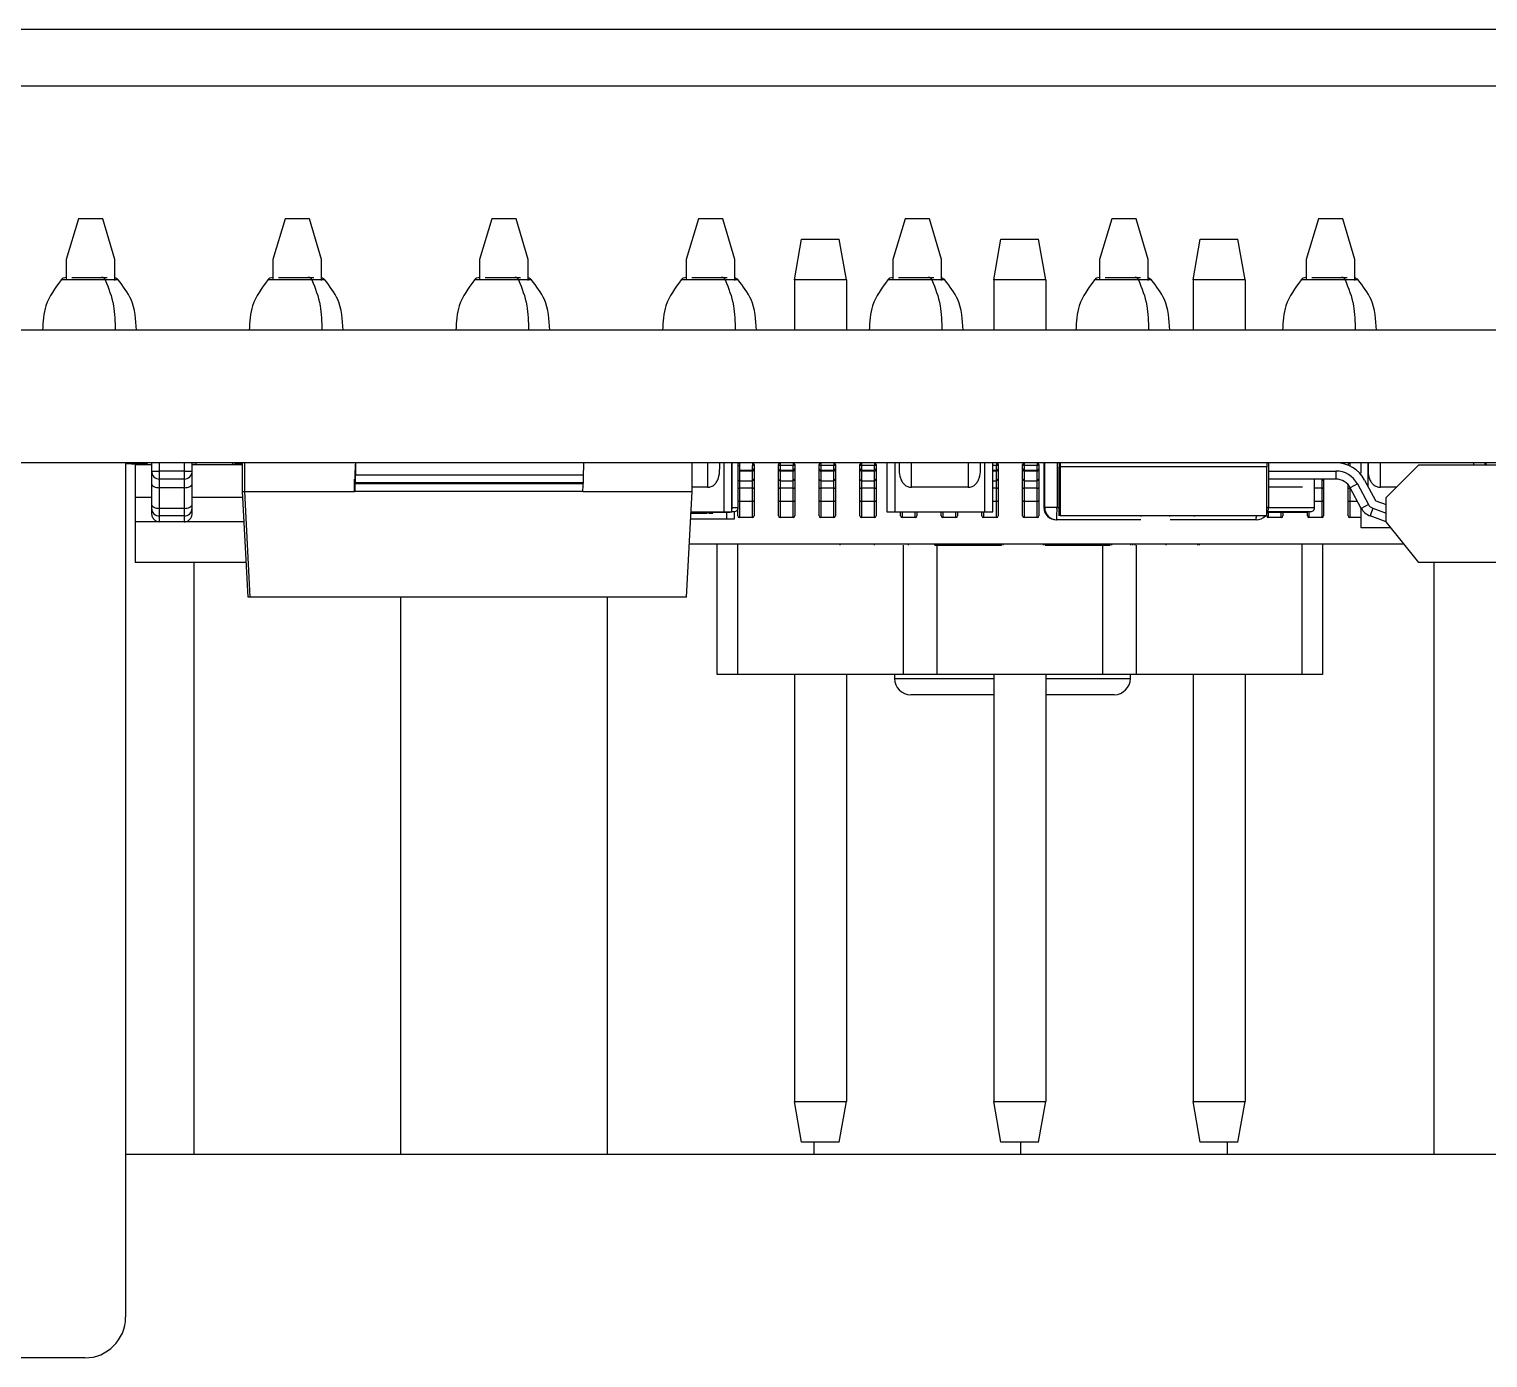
# Model space of a CAD drawing. Header units: millimetres. Extents: x -2889 to 8174, y 2447 to 8478.
# Drawn here: x 2684.75 to 2686.543, y 3457.857 to 3459.49 of the extents above; entities that cross this region are included whole.
import ezdxf

# ---------------------------------------------------------------- set-up
doc = ezdxf.new("R2010")
doc.units = ezdxf.units.MM

msp = doc.modelspace()

# ---------------------------------------------------------------- linework, layer by layer
at = {"color": 7, "linetype": 'Continuous', "lineweight": 25}
for p, q in [((2684.365, 3459.4895), (2689.0625, 3459.4895)), ((2689.0625, 3459.4195), (2684.365, 3459.4195)), ((2684.8107, 3459.2565), (2684.7957, 3459.2065)), ((2684.8407, 3459.2565), (2684.8107, 3459.2565)), ((2684.8557, 3459.2065), (2684.8407, 3459.2565)), ((2685.0647, 3459.2565), (2685.0497, 3459.2065)), ((2685.0947, 3459.2565), (2685.0647, 3459.2565)), ((2685.1097, 3459.2065), (2685.0947, 3459.2565)), ((2685.3187, 3459.2565), (2685.3037, 3459.2065)), ((2685.3487, 3459.2565), (2685.3187, 3459.2565)), ((2685.3637, 3459.2065), (2685.3487, 3459.2565)), ((2685.5727, 3459.2565), (2685.5577, 3459.2065)), ((2685.6027, 3459.2565), (2685.5727, 3459.2565)), ((2685.6177, 3459.2065), (2685.6027, 3459.2565)), ((2685.8267, 3459.2565), (2685.8117, 3459.2065)), ((2685.8567, 3459.2565), (2685.8267, 3459.2565)), ((2685.8717, 3459.2065), (2685.8567, 3459.2565)), ((2686.0807, 3459.2565), (2686.0657, 3459.2065)), ((2686.1107, 3459.2565), (2686.0807, 3459.2565)), ((2686.1257, 3459.2065), (2686.1107, 3459.2565)), ((2686.3347, 3459.2565), (2686.3197, 3459.2065)), ((2686.3647, 3459.2565), (2686.3347, 3459.2565)), ((2686.3797, 3459.2065), (2686.3647, 3459.2565)), ((2685.6907, 3459.1815), (2685.6995, 3459.2315)), ((2685.6995, 3459.2315), (2685.7458, 3459.2315)), ((2685.7547, 3459.1815), (2685.7458, 3459.2315)), ((2685.9357, 3459.1815), (2685.9445, 3459.2315)), ((2685.9445, 3459.2315), (2685.9908, 3459.2315)), ((2685.9997, 3459.1815), (2685.9908, 3459.2315)), ((2686.1807, 3459.1815), (2686.1895, 3459.2315)), ((2686.1895, 3459.2315), (2686.2358, 3459.2315)), ((2686.2447, 3459.1815), (2686.2358, 3459.2315)), ((2684.7957, 3459.2065), (2684.7957, 3459.1827)), ((2684.8557, 3459.1808), (2684.8557, 3459.2065)), ((2685.0497, 3459.2065), (2685.0497, 3459.1827)), ((2685.1097, 3459.1808), (2685.1097, 3459.2065)), ((2685.3037, 3459.2065), (2685.3037, 3459.1827)), ((2685.3637, 3459.1808), (2685.3637, 3459.2065)), ((2685.5577, 3459.2065), (2685.5577, 3459.1827)), ((2685.6177, 3459.1808), (2685.6177, 3459.2065)), ((2685.8117, 3459.2065), (2685.8117, 3459.1827)), ((2685.8717, 3459.1808), (2685.8717, 3459.2065)), ((2686.0657, 3459.2065), (2686.0657, 3459.1827)), ((2686.1257, 3459.1808), (2686.1257, 3459.2065)), ((2686.3197, 3459.2065), (2686.3197, 3459.1827)), ((2686.3797, 3459.1808), (2686.3797, 3459.2065)), ((2684.8027, 3459.1845), (2684.8397, 3459.1845)), ((2684.8397, 3459.1845), (2684.8463, 3459.1845)), ((2685.0567, 3459.1845), (2685.0937, 3459.1845)), ((2685.0937, 3459.1845), (2685.1003, 3459.1845)), ((2685.3107, 3459.1845), (2685.3477, 3459.1845)), ((2685.3477, 3459.1845), (2685.3543, 3459.1845)), ((2685.5647, 3459.1845), (2685.6017, 3459.1845)), ((2685.6017, 3459.1845), (2685.6083, 3459.1845)), ((2685.7547, 3459.1815), (2685.6907, 3459.1815)), ((2685.6907, 3459.1815), (2685.6907, 3459.1195)), ((2685.7547, 3459.1815), (2685.7547, 3459.1195)), ((2685.8187, 3459.1845), (2685.8557, 3459.1845)), ((2685.8557, 3459.1845), (2685.8623, 3459.1845)), ((2685.9997, 3459.1815), (2685.9357, 3459.1815)), ((2685.9357, 3459.1815), (2685.9357, 3459.1195)), ((2685.9997, 3459.1815), (2685.9997, 3459.1195)), ((2686.0727, 3459.1845), (2686.1097, 3459.1845)), ((2686.1097, 3459.1845), (2686.1163, 3459.1845)), ((2686.2447, 3459.1815), (2686.1807, 3459.1815)), ((2686.1807, 3459.1815), (2686.1807, 3459.1195)), ((2686.2447, 3459.1815), (2686.2447, 3459.1195)), ((2686.3267, 3459.1845), (2686.3637, 3459.1845)), ((2686.3637, 3459.1845), (2686.3703, 3459.1845)), ((2688.6387, 3459.1195), (2683.2787, 3459.1195)), ((2684.8687, 3458.9565), (2683.9687, 3458.9565)), ((2684.8687, 3458.9565), (2684.8687, 3457.9065)), ((2686.9217, 3458.9565), (2684.8687, 3458.9565)), ((2684.8762, 3458.9555), (2684.8687, 3458.9555)), ((2684.8762, 3458.9555), (2684.8762, 3458.9565)), ((2684.8762, 3458.9555), (2684.8851, 3458.9555)), ((2684.9006, 3458.954), (2684.8806, 3458.954)), ((2684.8806, 3458.954), (2684.8806, 3458.914)), ((2684.8851, 3458.9555), (2684.8851, 3458.9565)), ((2684.8958, 3458.9555), (2684.8851, 3458.9555)), ((2684.9006, 3458.9565), (2684.9006, 3458.9465)), ((2684.9006, 3458.9465), (2684.9106, 3458.9465)), ((2684.9006, 3458.9465), (2684.9006, 3458.9307)), ((2684.9106, 3458.9465), (2684.9106, 3458.9565)), ((2684.9406, 3458.9465), (2684.9106, 3458.9465)), ((2684.9106, 3458.9365), (2684.9106, 3458.9465)), ((2684.9406, 3458.9565), (2684.9406, 3458.9465)), ((2684.9406, 3458.9465), (2684.9506, 3458.9465)), ((2684.9406, 3458.9465), (2684.9406, 3458.9365)), ((2684.9506, 3458.9465), (2684.9506, 3458.9565)), ((2685.0126, 3458.954), (2684.9506, 3458.954)), ((2684.9506, 3458.9307), (2684.9506, 3458.9465)), ((2684.9527, 3458.9555), (2684.9527, 3458.954)), ((2684.9556, 3458.9555), (2684.9556, 3458.9565)), ((2685.0005, 3458.9555), (2685.0005, 3458.9565)), ((2685.0028, 3458.9555), (2685.0069, 3458.9555)), ((2685.0069, 3458.9555), (2685.0069, 3458.9565)), ((2685.0126, 3458.9555), (2685.0069, 3458.9555)), ((2685.0126, 3458.9215), (2685.0126, 3458.9565)), ((2685.0151, 3458.9215), (2685.0151, 3458.9565)), ((2685.1509, 3458.946), (2685.1509, 3458.9471)), ((2685.5651, 3458.9215), (2685.5651, 3458.9565)), ((2685.6039, 3458.9565), (2685.6039, 3458.8965)), ((2685.6139, 3458.8965), (2685.6139, 3458.9565)), ((2685.6144, 3458.9015), (2685.6144, 3458.9565)), ((2685.6144, 3458.9564), (2685.6144, 3458.9565)), ((2685.6216, 3458.9015), (2685.6216, 3458.9565)), ((2685.6216, 3458.9564), (2685.6216, 3458.9565)), ((2685.6232, 3458.9565), (2685.6232, 3458.9534)), ((2685.6232, 3458.9534), (2685.6232, 3458.9473)), ((2685.6392, 3458.9473), (2685.6232, 3458.9473)), ((2685.6232, 3458.9473), (2685.6232, 3458.9465)), ((2685.6392, 3458.9465), (2685.6232, 3458.9465)), ((2685.6232, 3458.9465), (2685.6232, 3458.9346)), ((2685.6392, 3458.9565), (2685.6392, 3458.9534)), ((2685.6392, 3458.9473), (2685.6392, 3458.9534)), ((2685.6392, 3458.9465), (2685.6392, 3458.9473)), ((2685.6392, 3458.9346), (2685.6392, 3458.9465)), ((2685.6412, 3458.9545), (2685.6412, 3458.9493)), ((2685.6412, 3458.9493), (2685.6412, 3458.9484)), ((2685.6412, 3458.9484), (2685.6412, 3458.9365)), ((2685.6712, 3458.9493), (2685.6712, 3458.9545)), ((2685.6712, 3458.9484), (2685.6712, 3458.9493)), ((2685.6712, 3458.9365), (2685.6712, 3458.9484)), ((2685.6732, 3458.9565), (2685.6732, 3458.9534)), ((2685.6892, 3458.9534), (2685.6732, 3458.9534)), ((2685.6732, 3458.9534), (2685.6732, 3458.9473)), ((2685.6892, 3458.9473), (2685.6732, 3458.9473)), ((2685.6732, 3458.9473), (2685.6732, 3458.9465)), ((2685.6892, 3458.9465), (2685.6732, 3458.9465)), ((2685.6732, 3458.9465), (2685.6732, 3458.9346)), ((2685.6892, 3458.9565), (2685.6892, 3458.9534)), ((2685.6892, 3458.9473), (2685.6892, 3458.9534)), ((2685.6892, 3458.9465), (2685.6892, 3458.9473)), ((2685.6892, 3458.9346), (2685.6892, 3458.9465)), ((2685.6912, 3458.9545), (2685.6912, 3458.9493)), ((2685.6912, 3458.9493), (2685.6912, 3458.9484)), ((2685.6912, 3458.9484), (2685.6912, 3458.9365)), ((2685.7212, 3458.9493), (2685.7212, 3458.9545)), ((2685.7212, 3458.9484), (2685.7212, 3458.9493)), ((2685.7212, 3458.9365), (2685.7212, 3458.9484)), ((2685.7232, 3458.9565), (2685.7232, 3458.9534)), ((2685.7392, 3458.9534), (2685.7232, 3458.9534)), ((2685.7232, 3458.9534), (2685.7232, 3458.9473)), ((2685.7392, 3458.9473), (2685.7232, 3458.9473)), ((2685.7232, 3458.9473), (2685.7232, 3458.9465)), ((2685.7392, 3458.9465), (2685.7232, 3458.9465)), ((2685.7232, 3458.9465), (2685.7232, 3458.9346)), ((2685.7392, 3458.9565), (2685.7392, 3458.9534)), ((2685.7392, 3458.9473), (2685.7392, 3458.9534)), ((2685.7392, 3458.9465), (2685.7392, 3458.9473)), ((2685.7392, 3458.9346), (2685.7392, 3458.9465)), ((2685.7412, 3458.9545), (2685.7412, 3458.9493)), ((2685.7412, 3458.9493), (2685.7412, 3458.9484)), ((2685.7412, 3458.9484), (2685.7412, 3458.9365)), ((2685.7712, 3458.9493), (2685.7712, 3458.9545)), ((2685.7712, 3458.9484), (2685.7712, 3458.9493)), ((2685.7712, 3458.9365), (2685.7712, 3458.9484)), ((2685.7732, 3458.9565), (2685.7732, 3458.9534)), ((2685.7892, 3458.9534), (2685.7732, 3458.9534)), ((2685.7732, 3458.9534), (2685.7732, 3458.9473)), ((2685.7892, 3458.9473), (2685.7732, 3458.9473)), ((2685.7732, 3458.9473), (2685.7732, 3458.9465)), ((2685.7892, 3458.9465), (2685.7732, 3458.9465)), ((2685.7732, 3458.9465), (2685.7732, 3458.9346)), ((2685.7892, 3458.9565), (2685.7892, 3458.9534)), ((2685.7892, 3458.9473), (2685.7892, 3458.9534)), ((2685.7892, 3458.9465), (2685.7892, 3458.9473)), ((2685.7892, 3458.9346), (2685.7892, 3458.9465)), ((2685.7912, 3458.9545), (2685.7912, 3458.9493)), ((2685.7912, 3458.9493), (2685.7912, 3458.9484)), ((2685.7912, 3458.9484), (2685.7912, 3458.9365)), ((2685.8045, 3458.9565), (2685.8045, 3458.8965)), ((2685.8145, 3458.8965), (2685.8145, 3458.9565)), ((2685.9245, 3458.9565), (2685.9245, 3458.8965)), ((2685.9345, 3458.8965), (2685.9345, 3458.9565)), ((2685.9392, 3458.9473), (2685.9345, 3458.9473)), ((2685.9392, 3458.9565), (2685.9392, 3458.9534)), ((2685.9392, 3458.9473), (2685.9392, 3458.9534)), ((2685.9392, 3458.9465), (2685.9392, 3458.9473)), ((2685.9392, 3458.9346), (2685.9392, 3458.9465)), ((2685.9412, 3458.9545), (2685.9412, 3458.9493)), ((2685.9412, 3458.9493), (2685.9412, 3458.9484)), ((2685.9412, 3458.9484), (2685.9412, 3458.9365)), ((2685.9712, 3458.9493), (2685.9712, 3458.9545)), ((2685.9712, 3458.9484), (2685.9712, 3458.9493)), ((2685.9712, 3458.9365), (2685.9712, 3458.9484)), ((2685.9732, 3458.9565), (2685.9732, 3458.9534)), ((2685.9892, 3458.9534), (2685.9732, 3458.9534)), ((2685.9732, 3458.9534), (2685.9732, 3458.9473)), ((2685.9892, 3458.9473), (2685.9732, 3458.9473)), ((2685.9732, 3458.9473), (2685.9732, 3458.9465)), ((2685.9892, 3458.9465), (2685.9732, 3458.9465)), ((2685.9732, 3458.9465), (2685.9732, 3458.9346)), ((2685.9892, 3458.9565), (2685.9892, 3458.9534)), ((2685.9892, 3458.9473), (2685.9892, 3458.9534)), ((2685.9892, 3458.9465), (2685.9892, 3458.9473)), ((2685.9892, 3458.9346), (2685.9892, 3458.9465)), ((2685.9912, 3458.9545), (2685.9912, 3458.9493)), ((2685.9912, 3458.9493), (2685.9912, 3458.9484)), ((2685.9912, 3458.9484), (2685.9912, 3458.9365)), ((2685.9975, 3458.9565), (2685.9975, 3458.9015)), ((2685.9984, 3458.9015), (2685.9984, 3458.9565)), ((2686.0135, 3458.9565), (2686.0135, 3458.9015)), ((2686.0161, 3458.9565), (2686.0161, 3458.9515)), ((2686.0161, 3458.8915), (2686.0161, 3458.9515)), ((2686.0162, 3458.9515), (2686.0161, 3458.9515)), ((2686.0161, 3458.9515), (2686.0174, 3458.9515)), ((2686.0162, 3458.9515), (2686.0162, 3458.8915)), ((2686.0173, 3458.9515), (2686.0173, 3458.8915)), ((2686.0174, 3458.9515), (2686.0173, 3458.9515)), ((2686.0174, 3458.9565), (2686.0174, 3458.9515)), ((2686.0174, 3458.8915), (2686.0174, 3458.9515)), ((2686.2714, 3458.9515), (2686.0174, 3458.9515)), ((2686.2714, 3458.9565), (2686.2714, 3458.9515)), ((2686.2714, 3458.8915), (2686.2714, 3458.9515)), ((2686.2734, 3458.9565), (2686.2734, 3458.9015)), ((2686.3563, 3458.9465), (2686.3563, 3458.9365)), ((2686.3712, 3458.9537), (2686.3712, 3458.9545)), ((2686.3732, 3458.9565), (2686.3732, 3458.9534)), ((2686.3959, 3458.9273), (2686.3959, 3458.9565)), ((2686.3959, 3458.9564), (2686.3959, 3458.9565)), ((2686.4181, 3458.914), (2686.4581, 3458.954)), ((2686.4581, 3458.954), (2686.6844, 3458.954)), ((2686.5259, 3458.954), (2686.5259, 3458.9565)), ((2686.5259, 3458.9564), (2686.5259, 3458.9565)), ((2686.5412, 3458.9545), (2686.5412, 3458.954)), ((2684.9006, 3458.9307), (2684.9006, 3458.9054)), ((2684.9406, 3458.9365), (2684.9106, 3458.9365)), ((2684.9106, 3458.926), (2684.9106, 3458.9365)), ((2684.9406, 3458.9365), (2684.9406, 3458.926)), ((2684.9506, 3458.9054), (2684.9506, 3458.9307)), ((2685.1501, 3458.9215), (2685.1501, 3458.9365)), ((2685.1501, 3458.9365), (2685.1508, 3458.9365)), ((2685.151, 3458.9321), (2685.151, 3458.931)), ((2685.431, 3458.9321), (2685.151, 3458.9321)), ((2685.151, 3458.931), (2685.431, 3458.931)), ((2685.1517, 3458.9415), (2685.1512, 3458.9415)), ((2685.4316, 3458.9415), (2685.1517, 3458.9415)), ((2685.431, 3458.9321), (2685.431, 3458.931)), ((2685.6232, 3458.9346), (2685.6392, 3458.9346)), ((2685.6232, 3458.9346), (2685.6232, 3458.9254)), ((2685.6392, 3458.9254), (2685.6392, 3458.9346)), ((2685.6412, 3458.9365), (2685.6412, 3458.926)), ((2685.6712, 3458.926), (2685.6712, 3458.9365)), ((2685.6732, 3458.9346), (2685.6892, 3458.9346)), ((2685.6732, 3458.9346), (2685.6732, 3458.9254)), ((2685.6892, 3458.9254), (2685.6892, 3458.9346)), ((2685.6912, 3458.9365), (2685.6912, 3458.926)), ((2685.7212, 3458.926), (2685.7212, 3458.9365)), ((2685.7232, 3458.9346), (2685.7392, 3458.9346)), ((2685.7232, 3458.9346), (2685.7232, 3458.9254)), ((2685.7392, 3458.9254), (2685.7392, 3458.9346)), ((2685.7412, 3458.9365), (2685.7412, 3458.926)), ((2685.7712, 3458.926), (2685.7712, 3458.9365)), ((2685.7732, 3458.9346), (2685.7892, 3458.9346)), ((2685.7732, 3458.9346), (2685.7732, 3458.9254)), ((2685.7892, 3458.9254), (2685.7892, 3458.9346)), ((2685.7912, 3458.9365), (2685.7912, 3458.926)), ((2685.9392, 3458.9254), (2685.9392, 3458.9346)), ((2685.9412, 3458.9365), (2685.9412, 3458.926)), ((2685.9712, 3458.926), (2685.9712, 3458.9365)), ((2685.9732, 3458.9346), (2685.9892, 3458.9346)), ((2685.9732, 3458.9346), (2685.9732, 3458.9254)), ((2685.9892, 3458.9254), (2685.9892, 3458.9346)), ((2685.9912, 3458.9365), (2685.9912, 3458.926)), ((2686.3563, 3458.9365), (2686.2734, 3458.9365)), ((2686.3301, 3458.9015), (2686.3301, 3458.9365)), ((2686.3392, 3458.9254), (2686.3392, 3458.9346)), ((2686.3412, 3458.9365), (2686.3412, 3458.9365)), ((2686.3412, 3458.9365), (2686.3412, 3458.926)), ((2686.3712, 3458.926), (2686.3712, 3458.9299)), ((2686.3827, 3458.9307), (2686.3739, 3458.926)), ((2686.3827, 3458.9307), (2686.3963, 3458.9054)), ((2686.3915, 3458.9354), (2686.4049, 3458.9104)), ((2684.9006, 3458.914), (2684.8806, 3458.914)), ((2684.8806, 3458.914), (2684.8806, 3458.884)), ((2684.9406, 3458.926), (2684.9106, 3458.926)), ((2684.9106, 3458.9006), (2684.9106, 3458.926)), ((2684.9406, 3458.926), (2684.9406, 3458.9006)), ((2685.013, 3458.914), (2684.9506, 3458.914)), ((2685.0126, 3458.9215), (2685.0151, 3458.9215)), ((2685.0195, 3458.7915), (2685.0126, 3458.9215)), ((2685.0218, 3458.7915), (2685.0151, 3458.9215)), ((2685.0151, 3458.9215), (2685.1501, 3458.9215)), ((2685.1509, 3458.9215), (2685.1501, 3458.9215)), ((2685.4308, 3458.9215), (2685.1509, 3458.9215)), ((2685.4308, 3458.9215), (2685.5651, 3458.9215)), ((2685.5582, 3458.7915), (2685.5651, 3458.9215)), ((2685.5839, 3458.9265), (2685.5651, 3458.9265)), ((2685.6392, 3458.9254), (2685.6232, 3458.9254)), ((2685.6232, 3458.9254), (2685.6232, 3458.9095)), ((2685.6392, 3458.9095), (2685.6392, 3458.9254)), ((2685.6412, 3458.926), (2685.6412, 3458.9102)), ((2685.6412, 3458.9102), (2685.6412, 3458.8913)), ((2685.6712, 3458.9102), (2685.6712, 3458.926)), ((2685.6712, 3458.8913), (2685.6712, 3458.9102)), ((2685.6892, 3458.9254), (2685.6732, 3458.9254)), ((2685.6732, 3458.9254), (2685.6732, 3458.9095)), ((2685.6892, 3458.9095), (2685.6892, 3458.9254)), ((2685.6912, 3458.926), (2685.6912, 3458.9102)), ((2685.6912, 3458.9102), (2685.6912, 3458.8913)), ((2685.7212, 3458.9102), (2685.7212, 3458.926)), ((2685.7212, 3458.8913), (2685.7212, 3458.9102)), ((2685.7392, 3458.9254), (2685.7232, 3458.9254)), ((2685.7232, 3458.9254), (2685.7232, 3458.9095)), ((2685.7392, 3458.9095), (2685.7392, 3458.9254)), ((2685.7412, 3458.926), (2685.7412, 3458.9102)), ((2685.7412, 3458.9102), (2685.7412, 3458.8913)), ((2685.7712, 3458.9102), (2685.7712, 3458.926)), ((2685.7712, 3458.8913), (2685.7712, 3458.9102)), ((2685.7892, 3458.9254), (2685.7732, 3458.9254)), ((2685.7732, 3458.9254), (2685.7732, 3458.9095)), ((2685.7892, 3458.9095), (2685.7892, 3458.9254)), ((2685.7912, 3458.926), (2685.7912, 3458.9102)), ((2685.7912, 3458.9102), (2685.7912, 3458.8913)), ((2685.9045, 3458.9265), (2685.8345, 3458.9265)), ((2685.9392, 3458.9095), (2685.9392, 3458.9254)), ((2685.9412, 3458.926), (2685.9412, 3458.9102)), ((2685.9412, 3458.9102), (2685.9412, 3458.8913)), ((2685.9712, 3458.9102), (2685.9712, 3458.926)), ((2685.9712, 3458.8913), (2685.9712, 3458.9102)), ((2685.9892, 3458.9254), (2685.9732, 3458.9254)), ((2685.9732, 3458.9254), (2685.9732, 3458.9095)), ((2685.9892, 3458.9095), (2685.9892, 3458.9254)), ((2685.9912, 3458.926), (2685.9912, 3458.9102)), ((2685.9912, 3458.9102), (2685.9912, 3458.8913)), ((2686.3151, 3458.9265), (2686.2734, 3458.9265)), ((2686.3392, 3458.9095), (2686.3392, 3458.9254)), ((2686.3412, 3458.926), (2686.3412, 3458.9102)), ((2686.3412, 3458.9102), (2686.3412, 3458.8913)), ((2686.3712, 3458.9102), (2686.3712, 3458.926)), ((2686.3712, 3458.8913), (2686.3712, 3458.9102)), ((2686.3732, 3458.9254), (2686.3732, 3458.9095)), ((2686.3875, 3458.9006), (2686.3739, 3458.926)), ((2686.4055, 3458.9099), (2686.4181, 3458.9053)), ((2686.4306, 3458.9265), (2686.4109, 3458.9265)), ((2686.4181, 3458.884), (2686.4181, 3458.914)), ((2684.9006, 3458.9054), (2684.9006, 3458.9007)), ((2684.9006, 3458.9007), (2684.9006, 3458.8947)), ((2684.9406, 3458.9006), (2684.9106, 3458.9006)), ((2684.9106, 3458.8913), (2684.9106, 3458.9006)), ((2684.9406, 3458.9006), (2684.9406, 3458.8913)), ((2684.9506, 3458.9007), (2684.9506, 3458.9054)), ((2684.9506, 3458.8947), (2684.9506, 3458.9007)), ((2685.5637, 3458.8965), (2685.6039, 3458.8965)), ((2685.6044, 3458.8955), (2685.5637, 3458.8955)), ((2685.5835, 3458.8945), (2685.5835, 3458.8955)), ((2685.5907, 3458.8945), (2685.5907, 3458.8955)), ((2685.6039, 3458.8965), (2685.6139, 3458.8965)), ((2685.6044, 3458.8955), (2685.6044, 3458.8965)), ((2685.6116, 3458.8955), (2685.6044, 3458.8955)), ((2685.6116, 3458.8955), (2685.6116, 3458.8965)), ((2685.6166, 3458.8965), (2685.6139, 3458.8965)), ((2685.6172, 3458.8879), (2685.6172, 3458.8967)), ((2685.6212, 3458.8913), (2685.6212, 3458.8994)), ((2685.6232, 3458.9095), (2685.6392, 3458.9095)), ((2685.6232, 3458.9095), (2685.6232, 3458.8893)), ((2685.6392, 3458.8893), (2685.6392, 3458.9095)), ((2685.6732, 3458.9095), (2685.6892, 3458.9095)), ((2685.6732, 3458.9095), (2685.6732, 3458.8893)), ((2685.6892, 3458.8893), (2685.6892, 3458.9095)), ((2685.7232, 3458.9095), (2685.7392, 3458.9095)), ((2685.7232, 3458.9095), (2685.7232, 3458.8893)), ((2685.7392, 3458.8893), (2685.7392, 3458.9095)), ((2685.7732, 3458.9095), (2685.7892, 3458.9095)), ((2685.7732, 3458.9095), (2685.7732, 3458.8893)), ((2685.7892, 3458.8893), (2685.7892, 3458.9095)), ((2685.8045, 3458.8965), (2685.8145, 3458.8965)), ((2685.8145, 3458.8965), (2685.9245, 3458.8965)), ((2685.8212, 3458.8913), (2685.8212, 3458.8965)), ((2685.8412, 3458.8965), (2685.8412, 3458.8913)), ((2685.8712, 3458.8913), (2685.8712, 3458.8965)), ((2685.8912, 3458.8965), (2685.8912, 3458.8913)), ((2685.9212, 3458.8913), (2685.9212, 3458.8965)), ((2685.9245, 3458.8965), (2685.9345, 3458.8965)), ((2685.9392, 3458.8893), (2685.9392, 3458.9095)), ((2685.9732, 3458.9095), (2685.9892, 3458.9095)), ((2685.9732, 3458.9095), (2685.9732, 3458.8893)), ((2685.9892, 3458.8893), (2685.9892, 3458.9095)), ((2685.9975, 3458.9015), (2685.9984, 3458.9015)), ((2686.0135, 3458.9015), (2685.9984, 3458.9015)), ((2686.3201, 3458.8955), (2686.2722, 3458.8955)), ((2686.3251, 3458.8965), (2686.2725, 3458.8965)), ((2686.2912, 3458.8955), (2686.2912, 3458.8913)), ((2686.3201, 3458.8955), (2686.3201, 3458.8965)), ((2686.3212, 3458.8913), (2686.3212, 3458.8965)), ((2686.3392, 3458.8893), (2686.3392, 3458.9095)), ((2686.3732, 3458.9095), (2686.3732, 3458.8893)), ((2686.3872, 3458.8765), (2686.3872, 3458.9011)), ((2686.3963, 3458.9054), (2686.3875, 3458.9006)), ((2686.4017, 3458.9007), (2686.3983, 3458.8913)), ((2686.4017, 3458.9007), (2686.4181, 3458.8947)), ((2685.0146, 3458.884), (2684.8806, 3458.884)), ((2684.8806, 3458.884), (2684.8806, 3458.834)), ((2684.9406, 3458.8913), (2684.9106, 3458.8913)), ((2684.9106, 3458.884), (2684.9106, 3458.8913)), ((2684.9406, 3458.884), (2684.9106, 3458.884)), ((2684.9406, 3458.8913), (2684.9406, 3458.884)), ((2685.5633, 3458.8879), (2685.6072, 3458.8879)), ((2685.6072, 3458.8879), (2685.6172, 3458.8879)), ((2685.6392, 3458.8893), (2685.6232, 3458.8893)), ((2685.6892, 3458.8893), (2685.6732, 3458.8893)), ((2685.7392, 3458.8893), (2685.7232, 3458.8893)), ((2685.7892, 3458.8893), (2685.7732, 3458.8893)), ((2685.8392, 3458.8893), (2685.8232, 3458.8893)), ((2685.8892, 3458.8893), (2685.8732, 3458.8893)), ((2685.9392, 3458.8893), (2685.9232, 3458.8893)), ((2685.9892, 3458.8893), (2685.9732, 3458.8893)), ((2686.0134, 3458.8865), (2686.0125, 3458.8865)), ((2686.1167, 3458.8865), (2686.0134, 3458.8865)), ((2686.0162, 3458.8915), (2686.0161, 3458.8915)), ((2686.0174, 3458.8915), (2686.0173, 3458.8915)), ((2686.2714, 3458.8915), (2686.0174, 3458.8915)), ((2686.117, 3458.8905), (2686.117, 3458.8915)), ((2686.1522, 3458.8905), (2686.1522, 3458.8915)), ((2686.2584, 3458.8865), (2686.1524, 3458.8865)), ((2686.1824, 3458.8905), (2686.1824, 3458.8915)), ((2686.2712, 3458.8913), (2686.2712, 3458.8915)), ((2686.2892, 3458.8893), (2686.2732, 3458.8893)), ((2686.3392, 3458.8893), (2686.3232, 3458.8893)), ((2686.3872, 3458.8893), (2686.3732, 3458.8893)), ((2686.4241, 3458.8765), (2686.3872, 3458.8765)), ((2686.4181, 3458.884), (2686.3983, 3458.8913)), ((2686.4581, 3458.834), (2686.4181, 3458.884)), ((2686.4401, 3458.8565), (2685.5616, 3458.8565)), ((2685.5957, 3458.6965), (2685.5957, 3458.8565)), ((2685.6207, 3458.8565), (2685.6207, 3458.6965)), ((2685.747, 3458.8555), (2685.747, 3458.8565)), ((2685.7891, 3458.8555), (2685.7891, 3458.8565)), ((2685.8311, 3458.8555), (2685.8311, 3458.8565)), ((2685.8633, 3458.8555), (2685.8633, 3458.8565)), ((2685.8653, 3458.8555), (2685.8653, 3458.8565)), ((2685.9453, 3458.8555), (2685.9453, 3458.8565)), ((2685.9474, 3458.8555), (2685.9474, 3458.8565)), ((2685.9968, 3458.8555), (2685.9968, 3458.8565)), ((2685.9988, 3458.8555), (2685.9988, 3458.8565)), ((2686.007, 3458.8555), (2686.007, 3458.8565)), ((2686.0317, 3458.8555), (2686.0317, 3458.8565)), ((2686.0399, 3458.8555), (2686.0399, 3458.8565)), ((2686.0788, 3458.8555), (2686.0788, 3458.8565)), ((2686.0809, 3458.8555), (2686.0809, 3458.8565)), ((2686.1044, 3458.8555), (2686.1044, 3458.8565)), ((2686.1065, 3458.8555), (2686.1065, 3458.8565)), ((2686.1094, 3458.8555), (2686.1094, 3458.8565)), ((2686.1475, 3458.8555), (2686.1475, 3458.8565)), ((2686.1865, 3458.8555), (2686.1865, 3458.8565)), ((2686.1885, 3458.8555), (2686.1885, 3458.8565)), ((2686.3147, 3458.6965), (2686.3147, 3458.8565)), ((2686.3397, 3458.8565), (2686.3397, 3458.6965)), ((2685.8247, 3458.6965), (2685.8247, 3458.8555)), ((2685.8633, 3458.8555), (2685.8653, 3458.8555)), ((2685.8653, 3458.8555), (2685.9453, 3458.8555)), ((2685.8657, 3458.8555), (2685.8657, 3458.6965)), ((2685.9988, 3458.8555), (2686.007, 3458.8555)), ((2686.007, 3458.8555), (2686.0317, 3458.8555)), ((2686.0317, 3458.8555), (2686.0399, 3458.8555)), ((2686.0399, 3458.8555), (2686.0788, 3458.8555)), ((2686.0697, 3458.6965), (2686.0697, 3458.8555)), ((2686.1107, 3458.8555), (2686.1107, 3458.6965)), ((2685.0172, 3458.834), (2684.8806, 3458.834)), ((2684.9527, 3458.834), (2684.9527, 3458.1065)), ((2686.7447, 3458.834), (2686.4581, 3458.834)), ((2686.4767, 3458.834), (2686.4767, 3458.1065)), ((2685.0218, 3458.7915), (2685.0195, 3458.7915)), ((2685.5582, 3458.7915), (2685.0218, 3458.7915)), ((2685.2067, 3458.7915), (2685.2067, 3458.1065)), ((2685.4607, 3458.7915), (2685.4607, 3458.1065)), ((2685.6207, 3458.6965), (2685.5957, 3458.6965)), ((2685.8247, 3458.6965), (2685.6207, 3458.6965)), ((2685.6907, 3458.6965), (2685.6907, 3458.1715)), ((2685.7547, 3458.6965), (2685.7547, 3458.1715)), ((2685.8137, 3458.6965), (2685.8137, 3458.6915)), ((2685.8452, 3458.6965), (2685.8247, 3458.6965)), ((2685.8657, 3458.6965), (2685.8452, 3458.6965)), ((2686.0697, 3458.6965), (2685.8657, 3458.6965)), ((2685.9357, 3458.6965), (2685.9357, 3458.1715)), ((2685.9997, 3458.6965), (2685.9997, 3458.1715)), ((2686.0902, 3458.6965), (2686.0697, 3458.6965)), ((2686.1107, 3458.6965), (2686.0902, 3458.6965)), ((2686.1037, 3458.6915), (2686.1037, 3458.6965)), ((2686.3147, 3458.6965), (2686.1107, 3458.6965)), ((2686.1807, 3458.6965), (2686.1807, 3458.1715)), ((2686.2447, 3458.6965), (2686.2447, 3458.1715)), ((2686.3397, 3458.6965), (2686.3147, 3458.6965)), ((2685.9357, 3458.6715), (2685.8337, 3458.6715)), ((2686.0837, 3458.6715), (2685.9997, 3458.6715)), ((2685.6907, 3458.1715), (2685.7547, 3458.1715)), ((2685.6995, 3458.1215), (2685.6907, 3458.1715)), ((2685.7458, 3458.1215), (2685.7547, 3458.1715)), ((2685.9357, 3458.1715), (2685.9997, 3458.1715)), ((2685.9445, 3458.1215), (2685.9357, 3458.1715)), ((2685.9908, 3458.1215), (2685.9997, 3458.1715)), ((2686.1807, 3458.1715), (2686.2447, 3458.1715)), ((2686.1895, 3458.1215), (2686.1807, 3458.1715)), ((2686.2358, 3458.1215), (2686.2447, 3458.1715)), ((2685.7458, 3458.1215), (2685.6995, 3458.1215)), ((2685.7147, 3458.1215), (2685.7147, 3458.1065)), ((2685.9908, 3458.1215), (2685.9445, 3458.1215)), ((2685.9687, 3458.1215), (2685.9687, 3458.1065)), ((2686.2358, 3458.1215), (2686.1895, 3458.1215)), ((2686.2227, 3458.1215), (2686.2227, 3458.1065)), ((2684.9527, 3458.1065), (2684.8687, 3458.1065)), ((2685.2067, 3458.1065), (2684.9527, 3458.1065)), ((2685.4607, 3458.1065), (2685.2067, 3458.1065)), ((2685.7147, 3458.1065), (2685.4607, 3458.1065)), ((2685.9687, 3458.1065), (2685.7147, 3458.1065)), ((2686.2227, 3458.1065), (2685.9687, 3458.1065)), ((2686.4767, 3458.1065), (2686.2227, 3458.1065)), ((2686.7307, 3458.1065), (2686.4767, 3458.1065)), ((2684.8187, 3457.8565), (2684.0187, 3457.8565))]:
    msp.add_line(p, q, dxfattribs=at)
at = {"color": 8, "linetype": 'Continuous', "lineweight": 25}
for p, q in [((2684.8437, 3459.1814), (2684.7894, 3459.1814)), ((2684.8551, 3459.1814), (2684.8437, 3459.1814)), ((2684.8596, 3459.1814), (2684.8557, 3459.1814)), ((2685.0977, 3459.1814), (2685.0434, 3459.1814)), ((2685.1091, 3459.1814), (2685.0977, 3459.1814)), ((2685.1136, 3459.1814), (2685.1097, 3459.1814)), ((2685.3517, 3459.1814), (2685.2974, 3459.1814)), ((2685.3631, 3459.1814), (2685.3517, 3459.1814)), ((2685.3676, 3459.1814), (2685.3637, 3459.1814)), ((2685.6057, 3459.1814), (2685.5514, 3459.1814)), ((2685.6171, 3459.1814), (2685.6057, 3459.1814)), ((2685.6216, 3459.1814), (2685.6177, 3459.1814)), ((2685.8597, 3459.1814), (2685.8054, 3459.1814)), ((2685.8711, 3459.1814), (2685.8597, 3459.1814)), ((2685.8756, 3459.1814), (2685.8717, 3459.1814)), ((2686.1137, 3459.1814), (2686.0594, 3459.1814)), ((2686.1251, 3459.1814), (2686.1137, 3459.1814)), ((2686.1296, 3459.1814), (2686.1257, 3459.1814)), ((2686.3677, 3459.1814), (2686.3134, 3459.1814)), ((2686.3791, 3459.1814), (2686.3677, 3459.1814)), ((2686.3836, 3459.1814), (2686.3797, 3459.1814)), ((2685.6392, 3458.9534), (2685.6388, 3458.9534)), ((2685.9392, 3458.9534), (2685.9345, 3458.9534)), ((2685.9392, 3458.9465), (2685.9345, 3458.9465)), ((2686.2734, 3458.9465), (2686.3563, 3458.9465)), ((2686.3732, 3458.9534), (2686.3732, 3458.9528)), ((2686.5392, 3458.9565), (2686.5392, 3458.954)), ((2685.9345, 3458.9346), (2685.9392, 3458.9346)), ((2686.3392, 3458.9346), (2686.3392, 3458.9365)), ((2685.9392, 3458.9254), (2685.9345, 3458.9254)), ((2686.3392, 3458.9254), (2686.3301, 3458.9254)), ((2686.3732, 3458.9272), (2686.3732, 3458.9254)), ((2686.3742, 3458.9254), (2686.3732, 3458.9254)), ((2685.6072, 3458.8955), (2685.6072, 3458.8879)), ((2685.6139, 3458.9015), (2685.6144, 3458.9015)), ((2685.6144, 3458.9015), (2685.6216, 3458.9015)), ((2685.8232, 3458.8965), (2685.8232, 3458.8893)), ((2685.8392, 3458.8893), (2685.8392, 3458.8965)), ((2685.8732, 3458.8965), (2685.8732, 3458.8893)), ((2685.8892, 3458.8893), (2685.8892, 3458.8965)), ((2685.9232, 3458.8965), (2685.9232, 3458.8893)), ((2685.9345, 3458.9095), (2685.9392, 3458.9095)), ((2686.0135, 3458.9015), (2686.0161, 3458.9015)), ((2686.2734, 3458.9015), (2686.2714, 3458.9015)), ((2686.2732, 3458.8955), (2686.2732, 3458.8893)), ((2686.2734, 3458.9015), (2686.3301, 3458.9015)), ((2686.2892, 3458.8893), (2686.2892, 3458.8955)), ((2686.3232, 3458.8965), (2686.3232, 3458.8893)), ((2686.3301, 3458.9095), (2686.3392, 3458.9095)), ((2686.3732, 3458.9095), (2686.3827, 3458.9095)), ((2685.8137, 3458.6915), (2685.9357, 3458.6915)), ((2685.9997, 3458.6915), (2686.1037, 3458.6915))]:
    msp.add_line(p, q, dxfattribs=at)
at = {"color": 7, "linetype": 'Continuous', "lineweight": 25, "flags": 128}
for points in [[(2684.9006, 3458.9307), (2684.9008, 3458.9298), (2684.9014, 3458.9289), (2684.9023, 3458.9281), (2684.9036, 3458.9274), (2684.9051, 3458.9268), (2684.9068, 3458.9263), (2684.9087, 3458.9261), (2684.9106, 3458.926)], [(2684.9406, 3458.926), (2684.9426, 3458.9261), (2684.9445, 3458.9263), (2684.9462, 3458.9268), (2684.9477, 3458.9274), (2684.9489, 3458.9281), (2684.9499, 3458.9289), (2684.9504, 3458.9298), (2684.9506, 3458.9307)], [(2684.9006, 3458.9054), (2684.9008, 3458.9044), (2684.9014, 3458.9035), (2684.9023, 3458.9027), (2684.9036, 3458.902), (2684.9051, 3458.9014), (2684.9068, 3458.901), (2684.9087, 3458.9007), (2684.9106, 3458.9006)], [(2684.9406, 3458.9006), (2684.9426, 3458.9007), (2684.9445, 3458.901), (2684.9462, 3458.9014), (2684.9477, 3458.902), (2684.9489, 3458.9027), (2684.9499, 3458.9035), (2684.9504, 3458.9044), (2684.9506, 3458.9054)]]:
    msp.add_lwpolyline(points, dxfattribs=at)
at = {"color": 7, "linetype": 'Continuous', "lineweight": 25}
for centre, radius, start, end in [((2684.7967, 3459.1745), 0.01, 96.0935, 137.012), ((2684.8391, 3459.1797), 0.00493, 20.2988, 82.7168), ((2684.8523, 3459.1745), 0.01, 42.988, 70.4664), ((2685.0507, 3459.1745), 0.01, 96.0935, 137.012), ((2685.0931, 3459.1797), 0.00493, 20.2988, 82.7168), ((2685.1063, 3459.1745), 0.01, 42.988, 70.4664), ((2685.3047, 3459.1745), 0.01, 96.0935, 137.012), ((2685.3471, 3459.1797), 0.00493, 20.2988, 82.7168), ((2685.3603, 3459.1745), 0.01, 42.988, 70.4664), ((2685.5587, 3459.1745), 0.01, 96.0935, 137.012), ((2685.6011, 3459.1797), 0.00493, 20.2988, 82.7168), ((2685.6143, 3459.1745), 0.01, 42.988, 70.4664), ((2685.8127, 3459.1745), 0.01, 96.0935, 137.012), ((2685.8551, 3459.1797), 0.00493, 20.2988, 82.7168), ((2685.8683, 3459.1745), 0.01, 42.988, 70.4664), ((2686.0667, 3459.1745), 0.01, 96.0935, 137.012), ((2686.1091, 3459.1797), 0.00493, 20.2988, 82.7168), ((2686.1223, 3459.1745), 0.01, 42.988, 70.4664), ((2686.3207, 3459.1745), 0.01, 96.0935, 137.012), ((2686.3631, 3459.1797), 0.00493, 20.2988, 82.7168), ((2686.3763, 3459.1745), 0.01, 42.988, 70.4664), ((2684.9106, 3458.9465), 0.01, 180, 270), ((2684.9406, 3458.9465), 0.01, 270, 0), ((2684.9528, 3458.9444), 0.1981, 357.7377, 0.4594), ((2685.3491, 3458.9487), 0.1981, 177.7377, 180.4594), ((2684.7661, 3458.9534), 0.3858, 358.2405, 0.4686), ((2685.046, 3458.9534), 0.3858, 358.2405, 0.4686), ((2685.6232, 3458.9545), 0.002, 90, 140.7171), ((2685.6392, 3458.9545), 0.002, 0, 90), ((2685.6395, 3458.9551), 0.00176, 259.4504, 342.0927), ((2685.6392, 3458.9493), 0.002, 270, 0), ((2685.6392, 3458.9484), 0.00195, 268.4535, 358.3652), ((2685.6732, 3458.9545), 0.002, 90, 180), ((2685.6728, 3458.9551), 0.00176, 197.9073, 280.5496), ((2685.6732, 3458.9493), 0.002, 180, 270), ((2685.6731, 3458.9484), 0.00195, 181.6348, 271.5465), ((2685.6892, 3458.9545), 0.002, 0, 90), ((2685.6895, 3458.9551), 0.00176, 259.4504, 342.0927), ((2685.6892, 3458.9493), 0.002, 270, 0), ((2685.6892, 3458.9484), 0.00195, 268.4535, 358.3652), ((2685.7232, 3458.9545), 0.002, 90, 180), ((2685.7228, 3458.9551), 0.00176, 197.9073, 280.5496), ((2685.7232, 3458.9493), 0.002, 180, 270), ((2685.7231, 3458.9484), 0.00195, 181.6348, 271.5465), ((2685.7392, 3458.9545), 0.002, 0, 90), ((2685.7395, 3458.9551), 0.00176, 259.4504, 342.0927), ((2685.7392, 3458.9493), 0.002, 270, 0), ((2685.7392, 3458.9484), 0.00195, 268.4535, 358.3652), ((2685.7732, 3458.9545), 0.002, 90, 180), ((2685.7728, 3458.9551), 0.00176, 197.9073, 280.5496), ((2685.7732, 3458.9493), 0.002, 180, 270), ((2685.7731, 3458.9484), 0.00195, 181.6348, 271.5465), ((2685.7892, 3458.9545), 0.002, 0, 90), ((2685.7895, 3458.9551), 0.00176, 259.4504, 342.0927), ((2685.7892, 3458.9493), 0.002, 270, 0), ((2685.7892, 3458.9484), 0.00195, 268.4535, 358.3652), ((2685.9392, 3458.9545), 0.002, 0, 90), ((2685.9395, 3458.9551), 0.00176, 259.4504, 342.0927), ((2685.9392, 3458.9493), 0.002, 270, 0), ((2685.9392, 3458.9484), 0.00195, 268.4535, 358.3652), ((2685.9732, 3458.9545), 0.002, 90, 180), ((2685.9728, 3458.9551), 0.00176, 197.9073, 280.5496), ((2685.9732, 3458.9493), 0.002, 180, 270), ((2685.9731, 3458.9484), 0.00195, 181.6348, 271.5465), ((2685.9892, 3458.9545), 0.002, 0, 90), ((2685.9895, 3458.9551), 0.00176, 259.4504, 342.0927), ((2685.9892, 3458.9493), 0.002, 270, 0), ((2685.9892, 3458.9484), 0.00195, 268.4535, 358.3652), ((2686.3563, 3458.9165), 0.04, 28.1482, 90), ((2686.3563, 3458.9165), 0.03, 28.1482, 90), ((2686.3732, 3458.9545), 0.002, 90, 180), ((2686.3728, 3458.9551), 0.00176, 197.9073, 280.5496), ((2686.5392, 3458.9545), 0.002, 0, 90), ((2684.9529, 3458.9294), 0.1981, 357.7377, 0.4594), ((2685.3491, 3458.9337), 0.1981, 177.7377, 180.4594), ((2685.2329, 3458.9294), 0.1981, 357.7377, 0.4594), ((2685.6291, 3458.9337), 0.1981, 177.7377, 180.4594), ((2685.6392, 3458.9366), 0.00195, 268.4535, 358.3652), ((2685.6731, 3458.9366), 0.00195, 181.6348, 271.5465), ((2685.6892, 3458.9366), 0.00195, 268.4535, 358.3652), ((2685.7231, 3458.9366), 0.00195, 181.6348, 271.5465), ((2685.7392, 3458.9366), 0.00195, 268.4535, 358.3652), ((2685.7731, 3458.9366), 0.00195, 181.6348, 271.5465), ((2685.7892, 3458.9366), 0.00195, 268.4535, 358.3652), ((2685.9392, 3458.9366), 0.00195, 268.4535, 358.3652), ((2685.9731, 3458.9366), 0.00195, 181.6348, 271.5465), ((2685.9892, 3458.9366), 0.00195, 268.4535, 358.3652), ((2686.3392, 3458.9366), 0.00195, 268.4535, 358.3652), ((2686.3563, 3458.9165), 0.02, 28.1482, 90), ((2685.6396, 3458.9274), 0.00207, 257.5278, 318.7324), ((2685.6396, 3458.9115), 0.00207, 257.5278, 318.7324), ((2685.6727, 3458.9274), 0.00207, 221.2676, 282.4722), ((2685.6727, 3458.9115), 0.00207, 221.2676, 282.4722), ((2685.6896, 3458.9274), 0.00207, 257.5278, 318.7324), ((2685.6896, 3458.9115), 0.00207, 257.5278, 318.7324), ((2685.7227, 3458.9274), 0.00207, 221.2676, 282.4722), ((2685.7227, 3458.9115), 0.00207, 221.2676, 282.4722), ((2685.7396, 3458.9274), 0.00207, 257.5278, 318.7324), ((2685.7396, 3458.9115), 0.00207, 257.5278, 318.7324), ((2685.7727, 3458.9274), 0.00207, 221.2676, 282.4722), ((2685.7727, 3458.9115), 0.00207, 221.2676, 282.4722), ((2685.7896, 3458.9274), 0.00207, 257.5278, 318.7324), ((2685.7896, 3458.9115), 0.00207, 257.5278, 318.7324), ((2685.9396, 3458.9274), 0.00207, 257.5278, 318.7324), ((2685.9396, 3458.9115), 0.00207, 257.5278, 318.7324), ((2685.9727, 3458.9274), 0.00207, 221.2676, 282.4722), ((2685.9727, 3458.9115), 0.00207, 221.2676, 282.4722), ((2685.9896, 3458.9274), 0.00207, 257.5278, 318.7324), ((2685.9896, 3458.9115), 0.00207, 257.5278, 318.7324), ((2686.3396, 3458.9274), 0.00207, 257.5278, 318.7324), ((2686.3396, 3458.9115), 0.00207, 257.5278, 318.7324), ((2686.3727, 3458.9274), 0.00207, 221.2676, 282.4722), ((2686.3727, 3458.9115), 0.00207, 221.2676, 282.4722), ((2686.4058, 3458.9109), 0.001, 208.1482, 250.0285), ((2684.9103, 3458.901), 0.00971, 181.8307, 271.7206), ((2684.9409, 3458.901), 0.00971, 268.2794, 358.1693), ((2686.0125, 3458.9015), 0.015, 179.9989, 269.9989), ((2686.0134, 3458.9015), 0.015, 179.9989, 269.9989), ((2685.5837, 3458.8978), 0.4298, 358.5002, 0.4998), ((2686.2584, 3458.9015), 0.015, 329.692, 0.0001), ((2686.4051, 3458.9101), 0.02, 208.1482, 250.0285), ((2686.4051, 3458.9101), 0.01, 208.1482, 250.0285), ((2685.6232, 3458.8913), 0.002, 180, 270), ((2685.6392, 3458.8913), 0.002, 270, 0), ((2685.6732, 3458.8913), 0.002, 180, 270), ((2685.6892, 3458.8913), 0.002, 270, 0), ((2685.7232, 3458.8913), 0.002, 180, 270), ((2685.7392, 3458.8913), 0.002, 270, 0), ((2685.7732, 3458.8913), 0.002, 180, 270), ((2685.7892, 3458.8913), 0.002, 270, 0), ((2685.8232, 3458.8913), 0.002, 180, 270), ((2685.8392, 3458.8913), 0.002, 270, 0), ((2685.8732, 3458.8913), 0.002, 180, 270), ((2685.8892, 3458.8913), 0.002, 270, 0), ((2685.9232, 3458.8913), 0.002, 180, 270), ((2685.9392, 3458.8913), 0.002, 270, 0), ((2685.9732, 3458.8913), 0.002, 180, 270), ((2685.9892, 3458.8913), 0.002, 270, 0), ((2686.2584, 3458.9015), 0.015, 270.0003, 318.1911), ((2686.2732, 3458.8913), 0.002, 180, 270), ((2686.2892, 3458.8913), 0.002, 270, 0), ((2686.3232, 3458.8913), 0.002, 180, 270), ((2686.3392, 3458.8913), 0.002, 270, 0), ((2686.3732, 3458.8913), 0.002, 180, 270), ((2685.8337, 3458.6915), 0.02, 180, 270), ((2686.0837, 3458.6915), 0.02, 270, 0), ((2684.8187, 3457.9065), 0.05, 270, 0)]:
    msp.add_arc(centre, radius, start, end, dxfattribs=at)
at = {"color": 8, "linetype": 'Continuous', "lineweight": 25}
for centre, radius, start, end in [((2685.6231, 3458.956), 0.00267, 236.6974, 271.7832), ((2686.5403, 3458.9546), 0.000837, 321.3508, 358.2804), ((2685.6232, 3458.9367), 0.00204, 221.3237, 270.3793), ((2685.6231, 3458.9297), 0.00437, 250.8515, 271.5062), ((2685.6231, 3458.9139), 0.00437, 250.8515, 271.5062), ((2686.1556, 3458.8911), 0.1029, 357.4896, 0.2747)]:
    msp.add_arc(centre, radius, start, end, dxfattribs=at)
at = {"color": 7, "linetype": 'Continuous', "lineweight": 25}
for points, knots in [([(2684.7894, 3459.1814), (2684.782, 3459.1712), (2684.7684, 3459.1527), (2684.7673, 3459.1299), (2684.7668, 3459.1195)], [0, 0, 0, 0, 0.547105, 1, 1, 1, 1]), ([(2684.8437, 3459.1814), (2684.8478, 3459.1712), (2684.8552, 3459.1527), (2684.8558, 3459.1299), (2684.8561, 3459.1195)], [0, 0, 0, 0, 0.547105, 1, 1, 1, 1]), ([(2684.8822, 3459.1195), (2684.8813, 3459.1326), (2684.8797, 3459.1556), (2684.8657, 3459.1736), (2684.8596, 3459.1814)], [0, 0, 0, 0, 0.568245, 1, 1, 1, 1]), ([(2685.0434, 3459.1814), (2685.036, 3459.1712), (2685.0224, 3459.1527), (2685.0213, 3459.1299), (2685.0208, 3459.1195)], [0, 0, 0, 0, 0.547105, 1, 1, 1, 1]), ([(2685.0977, 3459.1814), (2685.1018, 3459.1712), (2685.1092, 3459.1527), (2685.1098, 3459.1299), (2685.1101, 3459.1195)], [0, 0, 0, 0, 0.547105, 1, 1, 1, 1]), ([(2685.1362, 3459.1195), (2685.1353, 3459.1326), (2685.1337, 3459.1556), (2685.1197, 3459.1736), (2685.1136, 3459.1814)], [0, 0, 0, 0, 0.568245, 1, 1, 1, 1]), ([(2685.2974, 3459.1814), (2685.29, 3459.1712), (2685.2764, 3459.1527), (2685.2753, 3459.1299), (2685.2748, 3459.1195)], [0, 0, 0, 0, 0.547105, 1, 1, 1, 1]), ([(2685.3517, 3459.1814), (2685.3558, 3459.1712), (2685.3632, 3459.1527), (2685.3638, 3459.1299), (2685.3641, 3459.1195)], [0, 0, 0, 0, 0.547105, 1, 1, 1, 1]), ([(2685.3902, 3459.1195), (2685.3893, 3459.1326), (2685.3877, 3459.1556), (2685.3737, 3459.1736), (2685.3676, 3459.1814)], [0, 0, 0, 0, 0.568245, 1, 1, 1, 1]), ([(2685.5514, 3459.1814), (2685.544, 3459.1712), (2685.5304, 3459.1527), (2685.5293, 3459.1299), (2685.5288, 3459.1195)], [0, 0, 0, 0, 0.547105, 1, 1, 1, 1]), ([(2685.6057, 3459.1814), (2685.6098, 3459.1712), (2685.6172, 3459.1527), (2685.6178, 3459.1299), (2685.6181, 3459.1195)], [0, 0, 0, 0, 0.547105, 1, 1, 1, 1]), ([(2685.6442, 3459.1195), (2685.6433, 3459.1326), (2685.6417, 3459.1556), (2685.6277, 3459.1736), (2685.6216, 3459.1814)], [0, 0, 0, 0, 0.568245, 1, 1, 1, 1]), ([(2685.8054, 3459.1814), (2685.798, 3459.1712), (2685.7844, 3459.1527), (2685.7833, 3459.1299), (2685.7828, 3459.1195)], [0, 0, 0, 0, 0.547105, 1, 1, 1, 1]), ([(2685.8597, 3459.1814), (2685.8638, 3459.1712), (2685.8712, 3459.1527), (2685.8718, 3459.1299), (2685.8721, 3459.1195)], [0, 0, 0, 0, 0.547105, 1, 1, 1, 1]), ([(2685.8982, 3459.1195), (2685.8973, 3459.1326), (2685.8957, 3459.1556), (2685.8817, 3459.1736), (2685.8756, 3459.1814)], [0, 0, 0, 0, 0.568245, 1, 1, 1, 1]), ([(2686.0594, 3459.1814), (2686.052, 3459.1712), (2686.0384, 3459.1527), (2686.0373, 3459.1299), (2686.0368, 3459.1195)], [0, 0, 0, 0, 0.547105, 1, 1, 1, 1]), ([(2686.1137, 3459.1814), (2686.1178, 3459.1712), (2686.1252, 3459.1527), (2686.1258, 3459.1299), (2686.1261, 3459.1195)], [0, 0, 0, 0, 0.547105, 1, 1, 1, 1]), ([(2686.1522, 3459.1195), (2686.1513, 3459.1326), (2686.1497, 3459.1556), (2686.1357, 3459.1736), (2686.1296, 3459.1814)], [0, 0, 0, 0, 0.568245, 1, 1, 1, 1]), ([(2686.3134, 3459.1814), (2686.306, 3459.1712), (2686.2924, 3459.1527), (2686.2913, 3459.1299), (2686.2908, 3459.1195)], [0, 0, 0, 0, 0.547105, 1, 1, 1, 1]), ([(2686.3677, 3459.1814), (2686.3718, 3459.1712), (2686.3792, 3459.1527), (2686.3798, 3459.1299), (2686.3801, 3459.1195)], [0, 0, 0, 0, 0.547105, 1, 1, 1, 1]), ([(2686.4062, 3459.1195), (2686.4053, 3459.1326), (2686.4037, 3459.1556), (2686.3897, 3459.1736), (2686.3836, 3459.1814)], [0, 0, 0, 0, 0.568245, 1, 1, 1, 1]), ([(2685.5839, 3458.9565), (2685.5839, 3458.954), (2685.5839, 3458.9484), (2685.5839, 3458.9401), (2685.5839, 3458.9324), (2685.5839, 3458.9285), (2685.5839, 3458.9265)], [0, 0, 0, 0, 0.2241885, 0.4769337, 0.7474722, 1, 1, 1, 1]), ([(2685.5839, 3458.9265), (2685.5855, 3458.9267), (2685.5886, 3458.927), (2685.5926, 3458.9298), (2685.5956, 3458.9334), (2685.5983, 3458.9396), (2685.5989, 3458.9454), (2685.5989, 3458.9516), (2685.5989, 3458.9544), (2685.5989, 3458.9565)], [0, 0, 0, 0, 0.123658, 0.250155, 0.371737, 0.50054, 0.777579, 0.829182, 1, 1, 1, 1]), ([(2685.6144, 3458.9545), (2685.6144, 3458.9549), (2685.6144, 3458.9555), (2685.6144, 3458.9561), (2685.6144, 3458.9564)], [0, 0, 0, 0, 0.559998, 1, 1, 1, 1]), ([(2685.6216, 3458.9545), (2685.6216, 3458.9549), (2685.6216, 3458.9555), (2685.6216, 3458.9561), (2685.6216, 3458.9564)], [0, 0, 0, 0, 0.559998, 1, 1, 1, 1]), ([(2685.8195, 3458.9565), (2685.8195, 3458.9544), (2685.8195, 3458.9516), (2685.8195, 3458.9484), (2685.8196, 3458.9443), (2685.8203, 3458.9392), (2685.8228, 3458.9334), (2685.8258, 3458.9297), (2685.8298, 3458.9271), (2685.8329, 3458.9267), (2685.8345, 3458.9265)], [0, 0, 0, 0, 0.172485, 0.223651, 0.251437, 0.499994, 0.631714, 0.750415, 0.87803, 1, 1, 1, 1]), ([(2685.8345, 3458.9265), (2685.8345, 3458.9285), (2685.8345, 3458.9324), (2685.8345, 3458.9401), (2685.8345, 3458.9484), (2685.8345, 3458.954), (2685.8345, 3458.9565)], [0, 0, 0, 0, 0.250903, 0.521662, 0.775477, 1, 1, 1, 1]), ([(2685.9045, 3458.9565), (2685.9045, 3458.954), (2685.9045, 3458.9484), (2685.9045, 3458.9401), (2685.9045, 3458.9324), (2685.9045, 3458.9285), (2685.9045, 3458.9265)], [0, 0, 0, 0, 0.224188, 0.476934, 0.747472, 1, 1, 1, 1]), ([(2685.9045, 3458.9265), (2685.906, 3458.9267), (2685.9092, 3458.927), (2685.9132, 3458.9298), (2685.9162, 3458.9334), (2685.9188, 3458.9396), (2685.9194, 3458.9454), (2685.9195, 3458.9516), (2685.9195, 3458.9544), (2685.9195, 3458.9565)], [0, 0, 0, 0, 0.123658, 0.250155, 0.371737, 0.50054, 0.777579, 0.829182, 1, 1, 1, 1]), ([(2686.3872, 3458.9439), (2686.3872, 3458.9458), (2686.3872, 3458.9485), (2686.3872, 3458.9506), (2686.3872, 3458.9529), (2686.3872, 3458.9553), (2686.3872, 3458.9565)], [0, 0, 0, 0, 0.559615, 0.806332, 0.903543, 1, 1, 1, 1]), ([(2686.3959, 3458.9564), (2686.3959, 3458.956), (2686.3959, 3458.9554), (2686.3959, 3458.9548), (2686.3959, 3458.9545)], [0, 0, 0, 0, 0.55999, 1, 1, 1, 1]), ([(2686.3959, 3458.9545), (2686.3959, 3458.9525), (2686.3959, 3458.9499), (2686.3959, 3458.9469), (2686.396, 3458.943), (2686.3968, 3458.9381), (2686.3995, 3458.9327), (2686.4025, 3458.9294), (2686.4064, 3458.927), (2686.4094, 3458.9267), (2686.4109, 3458.9265)], [0, 0, 0, 0, 0.1685512, 0.2208624, 0.2518734, 0.5002248, 0.630483, 0.7498789, 0.877257, 1, 1, 1, 1]), ([(2686.4109, 3458.9265), (2686.4109, 3458.9283), (2686.4109, 3458.9321), (2686.4109, 3458.9398), (2686.4109, 3458.9484), (2686.4109, 3458.954), (2686.4109, 3458.9565)], [0, 0, 0, 0, 0.243502, 0.520317, 0.782298, 1, 1, 1, 1]), ([(2686.5259, 3458.9545), (2686.5259, 3458.9549), (2686.5259, 3458.9555), (2686.5259, 3458.9561), (2686.5259, 3458.9564)], [0, 0, 0, 0, 0.559998, 1, 1, 1, 1]), ([(2684.9006, 3458.8947), (2684.9008, 3458.8932), (2684.9012, 3458.8901), (2684.9038, 3458.8865), (2684.9072, 3458.8844), (2684.9095, 3458.8842), (2684.9106, 3458.884)], [0, 0, 0, 0, 0.277824, 0.572363, 0.795961, 1, 1, 1, 1]), ([(2684.9406, 3458.884), (2684.9416, 3458.8841), (2684.9435, 3458.8843), (2684.9462, 3458.8857), (2684.9486, 3458.888), (2684.9503, 3458.8911), (2684.9505, 3458.8935), (2684.9506, 3458.8947)], [0, 0, 0, 0, 0.1715, 0.357959, 0.553732, 0.784174, 1, 1, 1, 1]), ([(2685.5627, 3458.8945), (2685.5662, 3458.8945), (2685.5732, 3458.8945), (2685.582, 3458.8945), (2685.583, 3458.8945), (2685.5835, 3458.8945)], [0, 0, 0, 0, 0.279914, 0.560182, 1, 1, 1, 1]), ([(2685.5852, 3458.8945), (2685.5858, 3458.8945), (2685.5904, 3458.8945), (2685.5906, 3458.8945), (2685.5907, 3458.8945)], [0, 0, 0, 0, 0.135178, 1, 1, 1, 1]), ([(2685.6139, 3458.8994), (2685.6139, 3458.8994), (2685.6141, 3458.8997), (2685.6143, 3458.9004), (2685.6144, 3458.9012), (2685.6144, 3458.9015)], [0, 0, 0, 0, 0.02198, 0.537659, 1, 1, 1, 1]), ([(2685.6166, 3458.8965), (2685.6173, 3458.8966), (2685.6187, 3458.8968), (2685.6203, 3458.898), (2685.6211, 3458.8993), (2685.6215, 3458.9004), (2685.6216, 3458.9012), (2685.6216, 3458.9015)], [0, 0, 0, 0, 0.31012, 0.616121, 0.758896, 0.886022, 1, 1, 1, 1]), ([(2686.3251, 3458.8965), (2686.3258, 3458.8966), (2686.3272, 3458.8968), (2686.3288, 3458.898), (2686.3296, 3458.8993), (2686.33, 3458.9004), (2686.3301, 3458.9012), (2686.3301, 3458.9015)], [0, 0, 0, 0, 0.3101202, 0.6161208, 0.7588957, 0.8860224, 1, 1, 1, 1])]:
    msp.add_open_spline(points, degree=3, knots=knots, dxfattribs=at)

doc.saveas('drawing.dxf')
